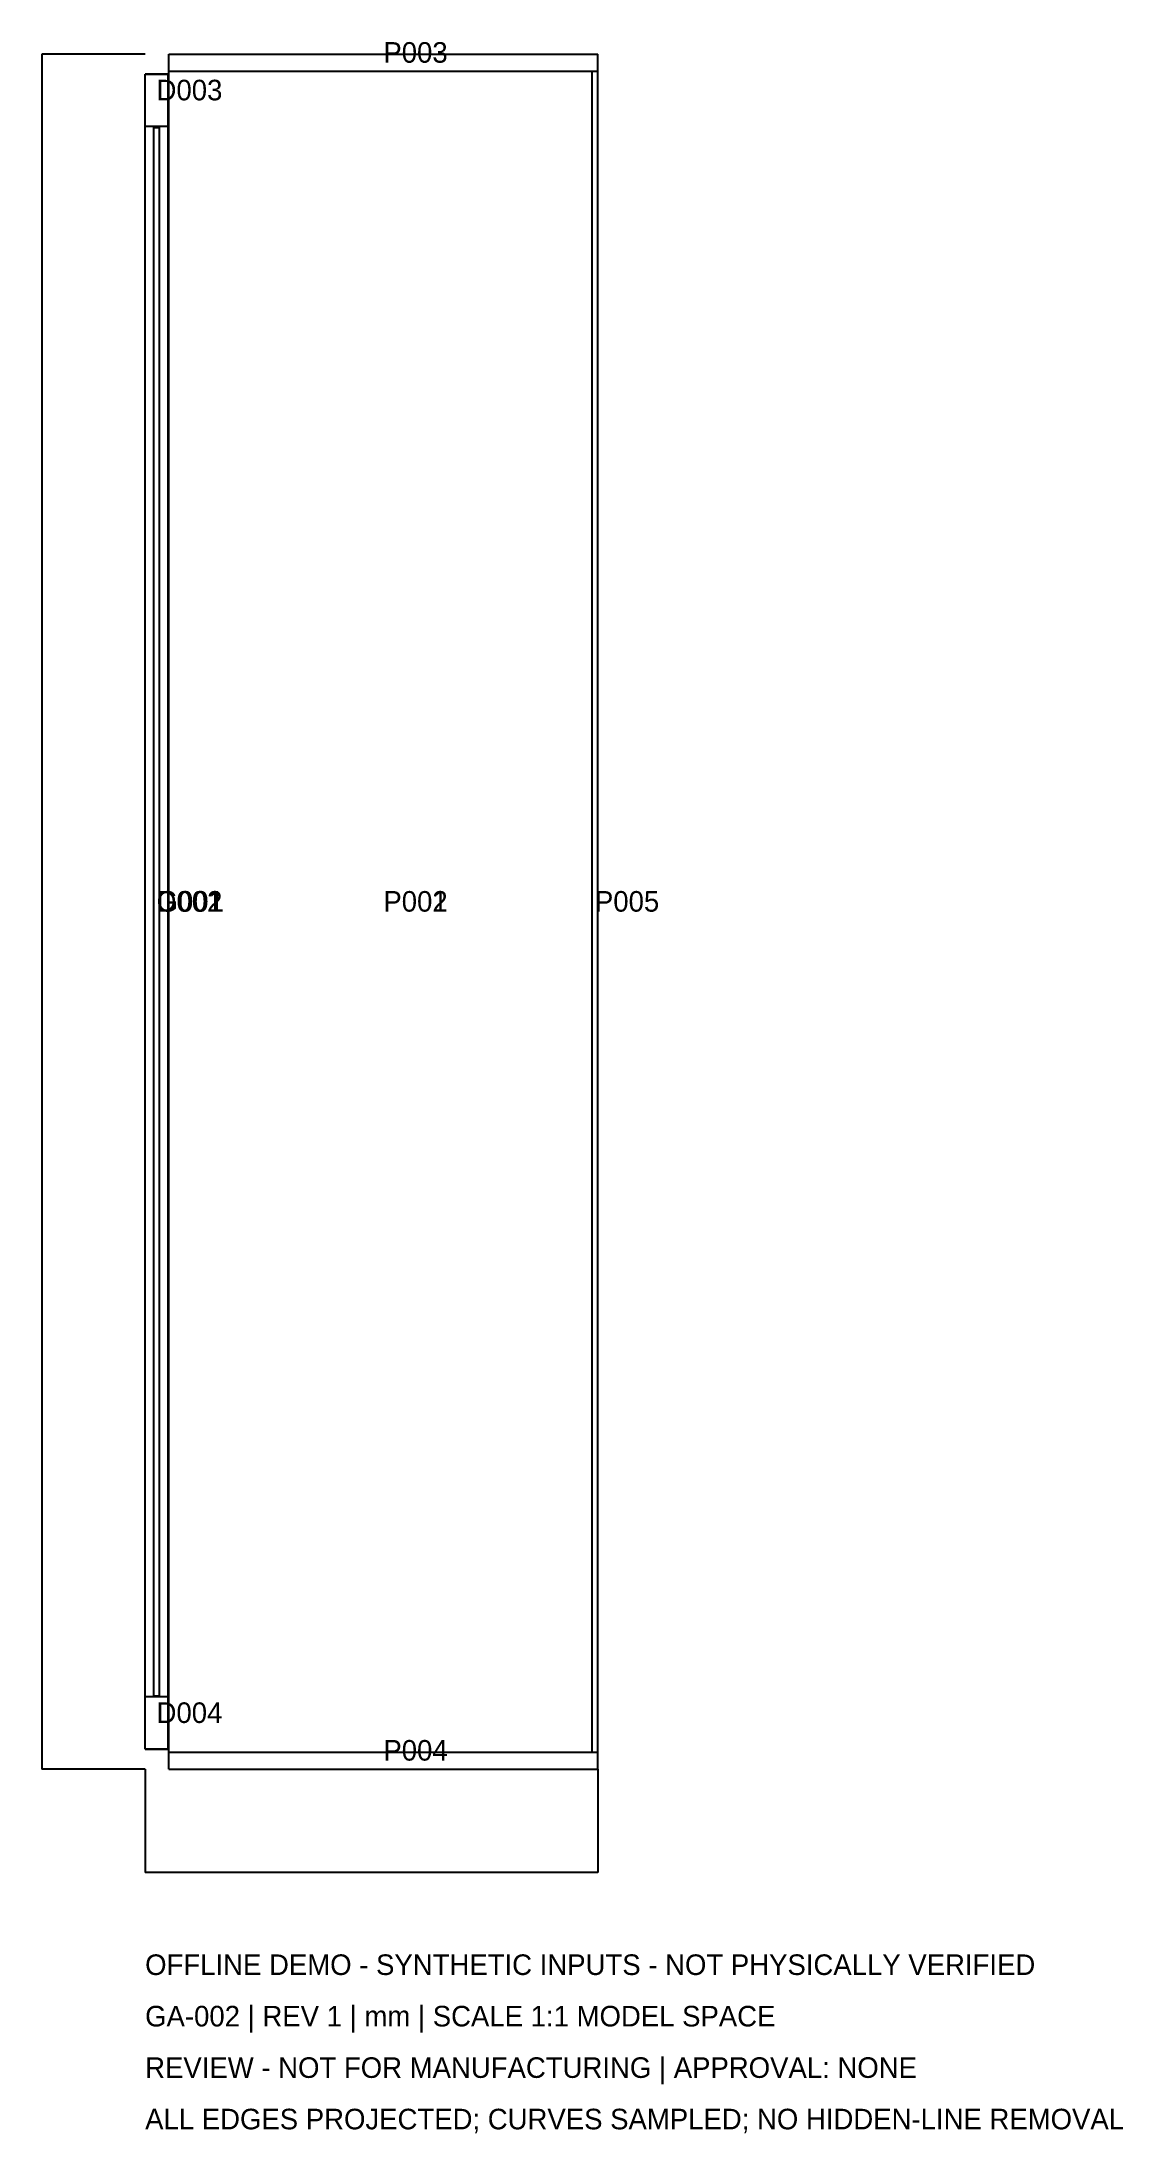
# Model space of a CAD drawing. Header units: millimetres. Extents: x -133 to 1001, y -382 to 1813.
import ezdxf

# ---------------------------------------------------------------- set-up
doc = ezdxf.new("R2010")
doc.units = ezdxf.units.MM
for name, color, linetype in [('CAD', 7, 'Continuous'), ('DIMENSIONS', 2, 'Continuous'), ('NOTES', 3, 'Continuous')]:
    doc.layers.add(name, color=color, linetype=linetype)
doc.styles.add('OpenSansCondensed-Light', font='OpenSansCondensed-Light.ttf')
doc.dimstyles.new('EZDXF', dxfattribs={"dimtxt": 0.25, "dimasz": 0.175, "dimexe": 0.375, "dimexo": 0.125, "dimgap": 0.1, "dimtad": 1, "dimlfac": 100, "dimzin": 12, "dimdsep": 46, "dimtxsty": 'OpenSansCondensed-Light', "dimblk": 'ARCHTICK', "dimcen": 2.5, "dimazin": 3, "dimtfac": 0.5, "dimtmove": 2, "dimatfit": 3})

# ---------------------------------------------------------------- blocks, each defined once
blk = doc.blocks.new('_ARCHTICK')
at = {"color": 0, "linetype": 'BYBLOCK', "const_width": 0.15}
blk.add_lwpolyline([(-0.5, -0.5), (0.5, 0.5)], dxfattribs=at)

msp = doc.modelspace()

# ---------------------------------------------------------------- linework, layer by layer
at = {"layer": 'CAD'}
for points in [[(0, 1800), (0, 1800)], [(0, 1800), (450, 1800)], [(0, 1800), (450, 1800)], [(0, 0), (0, 1800)], [(0, 0), (0, 1800)], [(0, 1800), (0, 1800)], [(0, 1800), (450, 1800)], [(0, 1800), (450, 1800)], [(0, 0), (0, 1800)], [(0, 0), (0, 1800)], [(0, 1782), (0, 1800)], [(0, 1800), (450, 1800)], [(0, 1782), (0, 1800)], [(0, 1800), (450, 1800)], [(0, 1800), (0, 1800)], [(450, 1800), (450, 1800)], [(450, 0), (450, 1800)], [(450, 0), (450, 1800)], [(450, 1800), (450, 1800)], [(450, 0), (450, 1800)], [(450, 0), (450, 1800)], [(450, 1782), (450, 1800)], [(450, 1782), (450, 1800)], [(450, 1800), (450, 1800)], [(-25, 1779), (-1, 1779)], [(-25, 1779), (-1, 1779)], [(-25, 1779), (-25, 1779)], [(-25, 21), (-25, 1779)], [(-25, 21), (-25, 1779)], [(-25, 1779), (-1, 1779)], [(-25, 1779), (-1, 1779)], [(-25, 1779), (-25, 1779)], [(-25, 21), (-25, 1779)], [(-25, 21), (-25, 1779)], [(-25, 1724), (-25, 1779)], [(-1, 1779), (-25, 1779)], [(-25, 1724), (-25, 1779)], [(-1, 1779), (-25, 1779)], [(-25, 1779), (-25, 1779)], [(-1, 1779), (-1, 1779)], [(-1, 21), (-1, 1779)], [(-1, 21), (-1, 1779)], [(-1, 1779), (-1, 1779)], [(-1, 21), (-1, 1779)], [(-1, 21), (-1, 1779)], [(-1, 1724), (-1, 1779)], [(-1, 1724), (-1, 1779)], [(-1, 1779), (-1, 1779)], [(0, 1782), (450, 1782)], [(0, 1782), (450, 1782)], [(0, 1782), (0, 1782)], [(444, 1782), (450, 1782)], [(444, 1782), (450, 1782)], [(444, 1782), (444, 1782)], [(444, 18), (444, 1782)], [(444, 18), (444, 1782)], [(450, 1782), (450, 1782)], [(450, 1782), (450, 1782)], [(450, 18), (450, 1782)], [(450, 18), (450, 1782)], [(-1, 1724), (-25, 1724)], [(-1, 1724), (-25, 1724)], [(-25, 1724), (-25, 1724)], [(-16, 1723), (-10, 1723)], [(-16, 1723), (-10, 1723)], [(-16, 1723), (-16, 1723)], [(-16, 77), (-16, 1723)], [(-16, 77), (-16, 1723)], [(-10, 1723), (-10, 1723)], [(-10, 77), (-10, 1723)], [(-10, 77), (-10, 1723)], [(-1, 1724), (-1, 1724)], [(-25, 21), (-25, 76)], [(-1, 76), (-25, 76)], [(-25, 21), (-25, 76)], [(-1, 76), (-25, 76)], [(-25, 76), (-25, 76)], [(-16, 77), (-10, 77)], [(-16, 77), (-10, 77)], [(-16, 77), (-16, 77)], [(-10, 77), (-10, 77)], [(-1, 21), (-1, 76)], [(-1, 21), (-1, 76)], [(-1, 76), (-1, 76)], [(-25, 21), (-1, 21)], [(-25, 21), (-1, 21)], [(-25, 21), (-25, 21)], [(-25, 21), (-1, 21)], [(-25, 21), (-1, 21)], [(-25, 21), (-25, 21)], [(-1, 21), (-25, 21)], [(-1, 21), (-25, 21)], [(-25, 21), (-25, 21)], [(-1, 21), (-1, 21)], [(-1, 21), (-1, 21)], [(-1, 21), (-1, 21)], [(0, 0), (0, 18)], [(0, 18), (450, 18)], [(0, 0), (0, 18)], [(0, 18), (450, 18)], [(0, 18), (0, 18)], [(0, 0), (0, 0)], [(0, 0), (450, 0)], [(0, 0), (450, 0)], [(0, 0), (0, 0)], [(0, 0), (450, 0)], [(0, 0), (450, 0)], [(0, 0), (450, 0)], [(0, 0), (450, 0)], [(0, 0), (0, 0)], [(444, 18), (450, 18)], [(444, 18), (450, 18)], [(444, 18), (444, 18)], [(450, 0), (450, 18)], [(450, 0), (450, 18)], [(450, 18), (450, 18)], [(450, 18), (450, 18)], [(450, 0), (450, 0)], [(450, 0), (450, 0)], [(450, 0), (450, 0)]]:
    msp.add_lwpolyline(points, dxfattribs=at)

# ---------------------------------------------------------------- texts
at = {"layer": 'NOTES'}
for s, p in [('P003', (225, 1791)), ('D003', (-13, 1751.5)), ('G001', (-13, 900)), ('D001', (-13, 900)), ('D002', (-13, 900)), ('P001', (225, 900)), ('P002', (225, 900)), ('P005', (447, 900)), ('D004', (-13, 48.5)), ('P004', (225, 9)), ('OFFLINE DEMO - SYNTHETIC INPUTS - NOT PHYSICALLY VERIFIED', (-25, -216)), ('GA-002 | REV 1 | mm | SCALE 1:1 MODEL SPACE', (-25, -270)), ('REVIEW - NOT FOR MANUFACTURING | APPROVAL: NONE', (-25, -324)), ('ALL EDGES PROJECTED; CURVES SAMPLED; NO HIDDEN-LINE REMOVAL', (-25, -378))]:
    msp.add_text(s, height=21.6, dxfattribs=at).set_placement(p)

# ---------------------------------------------------------------- dimensions: what is measured, and where the dimension line sits
at = {"layer": 'DIMENSIONS'}
msp.add_linear_dim(base=(-133, 0), p1=(-25, 0), p2=(-25, 1800), angle=90, dimstyle='EZDXF', dxfattribs=at).render()
msp.add_linear_dim(base=(-25, -108), p1=(-25, 0), p2=(450, 0), dimstyle='EZDXF', dxfattribs=at).render()

doc.saveas('drawing.dxf')
